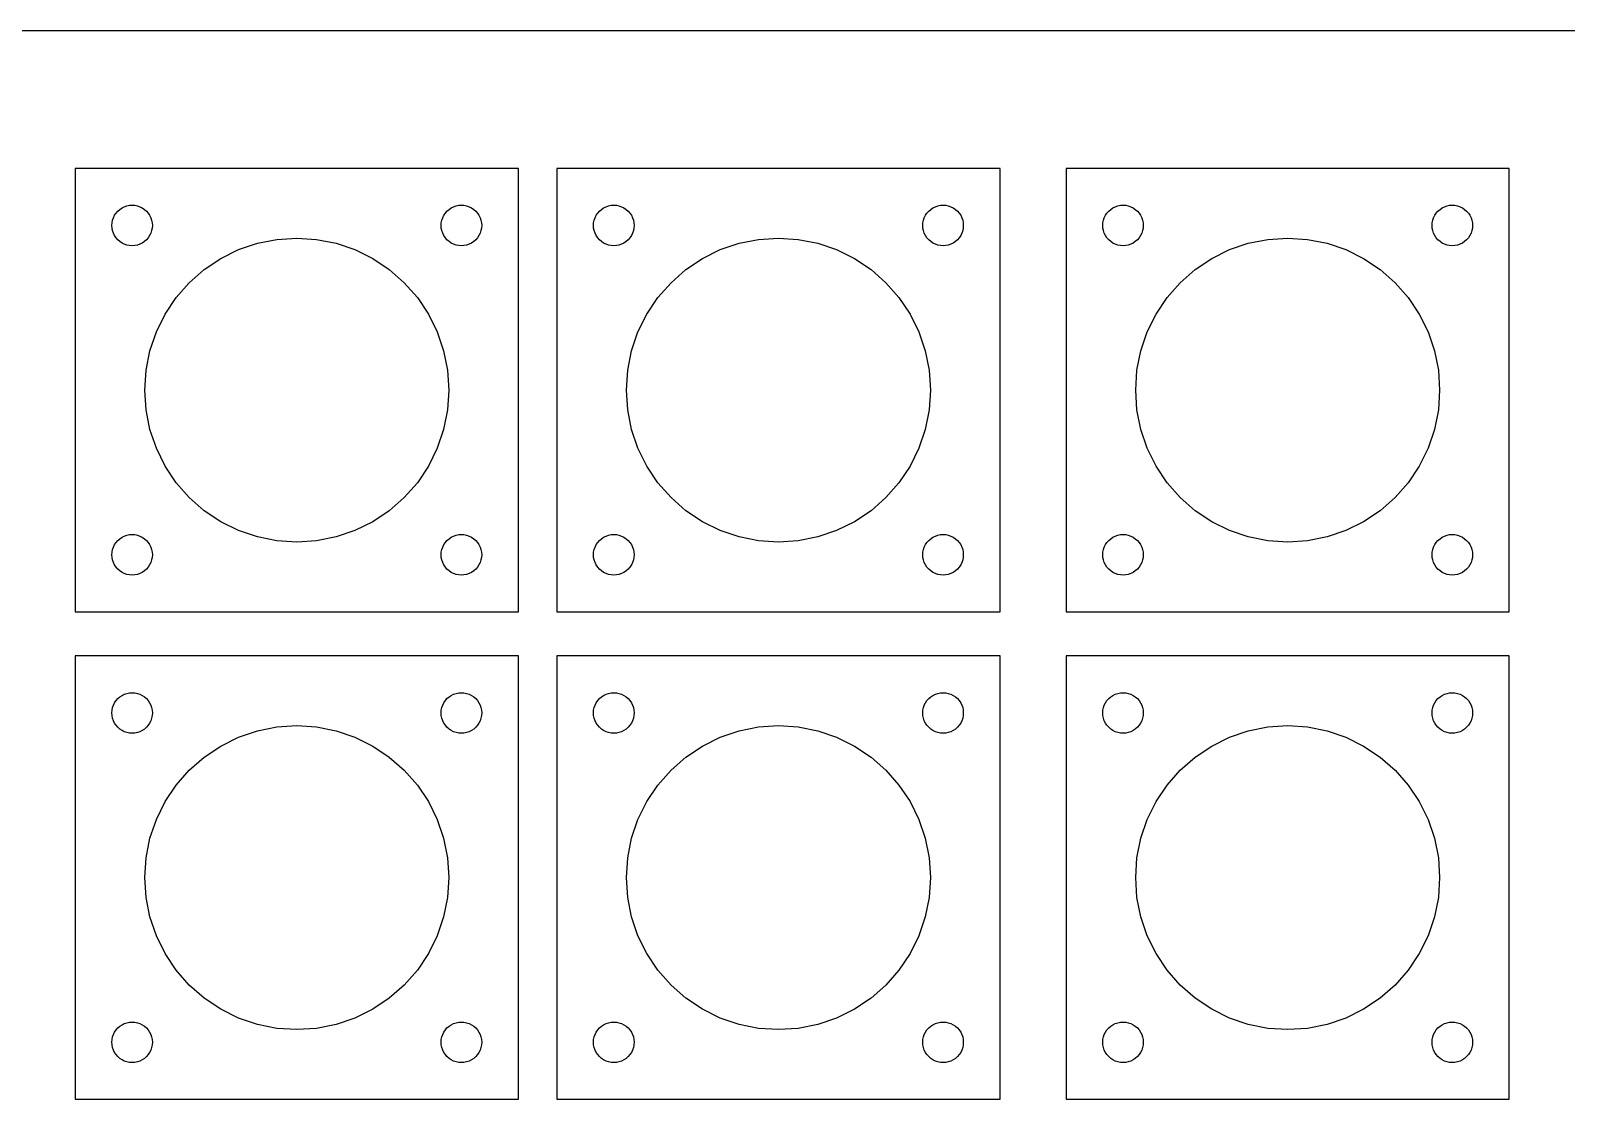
# Model space of a CAD drawing. Extents: x -40 to 860, y 223 to 823.
# Drawn here: x 86.1 to 207.4, y 738.5 to 822.9 of the extents above; entities that cross this region are included whole.
import ezdxf

# ---------------------------------------------------------------- set-up
doc = ezdxf.new("R2010")
doc.units = 0
doc.header["$MEASUREMENT"] = 0
doc.layers.add('Component#1', color=7, linetype='Continuous')

msp = doc.modelspace()

# ---------------------------------------------------------------- linework, layer by layer
at = {"color": 1}
msp.add_line((860.22, 822.9), (-39.78, 822.9), dxfattribs=at)
at = {"layer": 'Component#1', "color": 2}
for points in [[(89.63, 812.03, 0), (89.63, 777.03, 0), (124.63, 777.03, 0), (124.63, 812.03, 0), (89.63, 812.03, 0)], [(127.66, 812.03, 0), (127.66, 777.03, 0), (162.66, 777.03, 0), (162.66, 812.03, 0), (127.66, 812.03, 0)], [(167.87, 812.03, 0), (167.87, 777.03, 0), (202.87, 777.03, 0), (202.87, 812.03, 0), (167.87, 812.03, 0)], [(89.63, 773.54, 0), (89.63, 738.54, 0), (124.63, 738.54, 0), (124.63, 773.54, 0), (89.63, 773.54, 0)], [(127.66, 773.54, 0), (127.66, 738.54, 0), (162.66, 738.54, 0), (162.66, 773.54, 0), (127.66, 773.54, 0)], [(167.87, 773.54, 0), (167.87, 738.54, 0), (202.87, 738.54, 0), (202.87, 773.54, 0), (167.87, 773.54, 0)]]:
    msp.add_polyline3d(points, dxfattribs=at)
at = {"layer": 'Component#1'}
for points in [[(93.51, 809.01, 0), (93.71, 809.07, 0), (93.92, 809.12, 0), (94.13, 809.13, 0), (94.33, 809.12, 0), (94.54, 809.07, 0), (94.74, 809.01, 0), (94.93, 808.92, 0), (95.1, 808.8, 0), (95.26, 808.66, 0), (95.4, 808.5, 0), (95.51, 808.33, 0), (95.6, 808.14, 0), (95.67, 807.94, 0), (95.71, 807.74, 0), (95.73, 807.53, 0), (95.71, 807.32, 0), (95.67, 807.12, 0), (95.6, 806.92, 0), (95.51, 806.73, 0), (95.4, 806.56, 0), (95.26, 806.4, 0), (95.1, 806.26, 0), (94.93, 806.14, 0), (94.74, 806.05, 0), (94.54, 805.98, 0), (94.33, 805.94, 0), (94.13, 805.93, 0), (93.92, 805.94, 0), (93.71, 805.98, 0), (93.51, 806.05, 0), (93.33, 806.14, 0), (93.15, 806.26, 0), (92.99, 806.4, 0), (92.86, 806.56, 0), (92.74, 806.73, 0), (92.65, 806.92, 0), (92.58, 807.12, 0), (92.54, 807.32, 0), (92.53, 807.53, 0), (92.54, 807.74, 0), (92.58, 807.94, 0), (92.65, 808.14, 0), (92.74, 808.33, 0), (92.86, 808.5, 0), (92.99, 808.66, 0), (93.15, 808.8, 0), (93.33, 808.92, 0), (93.51, 809.01, 0)], [(118.54, 807.32, 0), (118.53, 807.53, 0), (118.54, 807.74, 0), (118.58, 807.94, 0), (118.65, 808.14, 0), (118.74, 808.33, 0), (118.86, 808.5, 0), (118.99, 808.66, 0), (119.15, 808.8, 0), (119.33, 808.92, 0), (119.51, 809.01, 0), (119.71, 809.07, 0), (119.92, 809.12, 0), (120.13, 809.13, 0), (120.33, 809.12, 0), (120.54, 809.07, 0), (120.74, 809.01, 0), (120.93, 808.92, 0), (121.1, 808.8, 0), (121.26, 808.66, 0), (121.4, 808.5, 0), (121.51, 808.33, 0), (121.6, 808.14, 0), (121.67, 807.94, 0), (121.71, 807.74, 0), (121.73, 807.53, 0), (121.71, 807.32, 0), (121.67, 807.12, 0), (121.6, 806.92, 0), (121.51, 806.73, 0), (121.4, 806.56, 0), (121.26, 806.4, 0), (121.1, 806.26, 0), (120.93, 806.14, 0), (120.74, 806.05, 0), (120.54, 805.98, 0), (120.33, 805.94, 0), (120.13, 805.93, 0), (119.92, 805.94, 0), (119.71, 805.98, 0), (119.51, 806.05, 0), (119.33, 806.14, 0), (119.15, 806.26, 0), (118.99, 806.4, 0), (118.86, 806.56, 0), (118.74, 806.73, 0), (118.65, 806.92, 0), (118.58, 807.12, 0), (118.54, 807.32, 0)], [(131.55, 809.01, 0), (131.75, 809.07, 0), (131.95, 809.12, 0), (132.16, 809.13, 0), (132.37, 809.12, 0), (132.57, 809.07, 0), (132.77, 809.01, 0), (132.96, 808.92, 0), (133.13, 808.8, 0), (133.29, 808.66, 0), (133.43, 808.5, 0), (133.55, 808.33, 0), (133.64, 808.14, 0), (133.71, 807.94, 0), (133.75, 807.74, 0), (133.76, 807.53, 0), (133.75, 807.32, 0), (133.71, 807.12, 0), (133.64, 806.92, 0), (133.55, 806.73, 0), (133.43, 806.56, 0), (133.29, 806.4, 0), (133.13, 806.26, 0), (132.96, 806.14, 0), (132.77, 806.05, 0), (132.57, 805.98, 0), (132.37, 805.94, 0), (132.16, 805.93, 0), (131.95, 805.94, 0), (131.75, 805.98, 0), (131.55, 806.05, 0), (131.36, 806.14, 0), (131.19, 806.26, 0), (131.03, 806.4, 0), (130.89, 806.56, 0), (130.78, 806.73, 0), (130.68, 806.92, 0), (130.62, 807.12, 0), (130.57, 807.32, 0), (130.56, 807.53, 0), (130.57, 807.74, 0), (130.62, 807.94, 0), (130.68, 808.14, 0), (130.78, 808.33, 0), (130.89, 808.5, 0), (131.03, 808.66, 0), (131.19, 808.8, 0), (131.36, 808.92, 0), (131.55, 809.01, 0)], [(156.57, 807.32, 0), (156.56, 807.53, 0), (156.57, 807.74, 0), (156.62, 807.94, 0), (156.68, 808.14, 0), (156.78, 808.33, 0), (156.89, 808.5, 0), (157.03, 808.66, 0), (157.19, 808.8, 0), (157.36, 808.92, 0), (157.55, 809.01, 0), (157.75, 809.07, 0), (157.95, 809.12, 0), (158.16, 809.13, 0), (158.37, 809.12, 0), (158.57, 809.07, 0), (158.77, 809.01, 0), (158.96, 808.92, 0), (159.13, 808.8, 0), (159.29, 808.66, 0), (159.43, 808.5, 0), (159.55, 808.33, 0), (159.64, 808.14, 0), (159.71, 807.94, 0), (159.75, 807.74, 0), (159.76, 807.53, 0), (159.75, 807.32, 0), (159.71, 807.12, 0), (159.64, 806.92, 0), (159.55, 806.73, 0), (159.43, 806.56, 0), (159.29, 806.4, 0), (159.13, 806.26, 0), (158.96, 806.14, 0), (158.77, 806.05, 0), (158.57, 805.98, 0), (158.37, 805.94, 0), (158.16, 805.93, 0), (157.95, 805.94, 0), (157.75, 805.98, 0), (157.55, 806.05, 0), (157.36, 806.14, 0), (157.19, 806.26, 0), (157.03, 806.4, 0), (156.89, 806.56, 0), (156.78, 806.73, 0), (156.68, 806.92, 0), (156.62, 807.12, 0), (156.57, 807.32, 0)], [(171.76, 809.01, 0), (171.96, 809.07, 0), (172.16, 809.12, 0), (172.37, 809.13, 0), (172.58, 809.12, 0), (172.78, 809.07, 0), (172.98, 809.01, 0), (173.17, 808.92, 0), (173.34, 808.8, 0), (173.5, 808.66, 0), (173.64, 808.5, 0), (173.76, 808.33, 0), (173.85, 808.14, 0), (173.92, 807.94, 0), (173.96, 807.74, 0), (173.97, 807.53, 0), (173.96, 807.32, 0), (173.92, 807.12, 0), (173.85, 806.92, 0), (173.76, 806.73, 0), (173.64, 806.56, 0), (173.5, 806.4, 0), (173.34, 806.26, 0), (173.17, 806.14, 0), (172.98, 806.05, 0), (172.78, 805.98, 0), (172.58, 805.94, 0), (172.37, 805.93, 0), (172.16, 805.94, 0), (171.96, 805.98, 0), (171.76, 806.05, 0), (171.57, 806.14, 0), (171.4, 806.26, 0), (171.24, 806.4, 0), (171.1, 806.56, 0), (170.98, 806.73, 0), (170.89, 806.92, 0), (170.82, 807.12, 0), (170.78, 807.32, 0), (170.77, 807.53, 0), (170.78, 807.74, 0), (170.82, 807.94, 0), (170.89, 808.14, 0), (170.98, 808.33, 0), (171.1, 808.5, 0), (171.24, 808.66, 0), (171.4, 808.8, 0), (171.57, 808.92, 0), (171.76, 809.01, 0)], [(196.78, 807.32, 0), (196.77, 807.53, 0), (196.78, 807.74, 0), (196.82, 807.94, 0), (196.89, 808.14, 0), (196.98, 808.33, 0), (197.1, 808.5, 0), (197.24, 808.66, 0), (197.4, 808.8, 0), (197.57, 808.92, 0), (197.76, 809.01, 0), (197.96, 809.07, 0), (198.16, 809.12, 0), (198.37, 809.13, 0), (198.58, 809.12, 0), (198.78, 809.07, 0), (198.98, 809.01, 0), (199.17, 808.92, 0), (199.34, 808.8, 0), (199.5, 808.66, 0), (199.64, 808.5, 0), (199.76, 808.33, 0), (199.85, 808.14, 0), (199.92, 807.94, 0), (199.96, 807.74, 0), (199.97, 807.53, 0), (199.96, 807.32, 0), (199.92, 807.12, 0), (199.85, 806.92, 0), (199.76, 806.73, 0), (199.64, 806.56, 0), (199.5, 806.4, 0), (199.34, 806.26, 0), (199.17, 806.14, 0), (198.98, 806.05, 0), (198.78, 805.98, 0), (198.58, 805.94, 0), (198.37, 805.93, 0), (198.16, 805.94, 0), (197.96, 805.98, 0), (197.76, 806.05, 0), (197.57, 806.14, 0), (197.4, 806.26, 0), (197.24, 806.4, 0), (197.1, 806.56, 0), (196.98, 806.73, 0), (196.89, 806.92, 0), (196.82, 807.12, 0), (196.78, 807.32, 0)], [(95.13, 794.53, 0), (95.23, 796.1, 0), (95.53, 797.64, 0), (96.04, 799.12, 0), (96.73, 800.53, 0), (97.61, 801.83, 0), (98.64, 803.01, 0), (99.82, 804.05, 0), (101.13, 804.92, 0), (102.53, 805.62, 0), (104.02, 806.12, 0), (105.56, 806.43, 0), (107.13, 806.53, 0), (108.69, 806.43, 0), (110.23, 806.12, 0), (111.72, 805.62, 0), (113.13, 804.92, 0), (114.43, 804.05, 0), (115.61, 803.01, 0), (116.65, 801.83, 0), (117.52, 800.53, 0), (118.21, 799.12, 0), (118.72, 797.64, 0), (119.02, 796.1, 0), (119.13, 794.53, 0), (119.02, 792.96, 0), (118.72, 791.42, 0), (118.21, 789.94, 0), (117.52, 788.53, 0), (116.65, 787.22, 0), (115.61, 786.04, 0), (114.43, 785.01, 0), (113.13, 784.14, 0), (111.72, 783.44, 0), (110.23, 782.94, 0), (108.69, 782.63, 0), (107.13, 782.53, 0), (105.56, 782.63, 0), (104.02, 782.94, 0), (102.53, 783.44, 0), (101.13, 784.14, 0), (99.82, 785.01, 0), (98.64, 786.04, 0), (97.61, 787.22, 0), (96.73, 788.53, 0), (96.04, 789.94, 0), (95.53, 791.42, 0), (95.23, 792.96, 0), (95.13, 794.53, 0)], [(133.16, 794.53, 0), (133.26, 796.1, 0), (133.57, 797.64, 0), (134.07, 799.12, 0), (134.77, 800.53, 0), (135.64, 801.83, 0), (136.68, 803.01, 0), (137.86, 804.05, 0), (139.16, 804.92, 0), (140.57, 805.62, 0), (142.06, 806.12, 0), (143.59, 806.43, 0), (145.16, 806.53, 0), (146.73, 806.43, 0), (148.27, 806.12, 0), (149.75, 805.62, 0), (151.16, 804.92, 0), (152.47, 804.05, 0), (153.65, 803.01, 0), (154.68, 801.83, 0), (155.55, 800.53, 0), (156.25, 799.12, 0), (156.75, 797.64, 0), (157.06, 796.1, 0), (157.16, 794.53, 0), (157.06, 792.96, 0), (156.75, 791.42, 0), (156.25, 789.94, 0), (155.55, 788.53, 0), (154.68, 787.22, 0), (153.65, 786.04, 0), (152.47, 785.01, 0), (151.16, 784.14, 0), (149.75, 783.44, 0), (148.27, 782.94, 0), (146.73, 782.63, 0), (145.16, 782.53, 0), (143.59, 782.63, 0), (142.06, 782.94, 0), (140.57, 783.44, 0), (139.16, 784.14, 0), (137.86, 785.01, 0), (136.68, 786.04, 0), (135.64, 787.22, 0), (134.77, 788.53, 0), (134.07, 789.94, 0), (133.57, 791.42, 0), (133.26, 792.96, 0), (133.16, 794.53, 0)], [(173.37, 794.53, 0), (173.47, 796.1, 0), (173.78, 797.64, 0), (174.28, 799.12, 0), (174.98, 800.53, 0), (175.85, 801.83, 0), (176.88, 803.01, 0), (178.06, 804.05, 0), (179.37, 804.92, 0), (180.78, 805.62, 0), (182.26, 806.12, 0), (183.8, 806.43, 0), (185.37, 806.53, 0), (186.94, 806.43, 0), (188.48, 806.12, 0), (189.96, 805.62, 0), (191.37, 804.92, 0), (192.67, 804.05, 0), (193.86, 803.01, 0), (194.89, 801.83, 0), (195.76, 800.53, 0), (196.46, 799.12, 0), (196.96, 797.64, 0), (197.27, 796.1, 0), (197.37, 794.53, 0), (197.27, 792.96, 0), (196.96, 791.42, 0), (196.46, 789.94, 0), (195.76, 788.53, 0), (194.89, 787.22, 0), (193.86, 786.04, 0), (192.67, 785.01, 0), (191.37, 784.14, 0), (189.96, 783.44, 0), (188.48, 782.94, 0), (186.94, 782.63, 0), (185.37, 782.53, 0), (183.8, 782.63, 0), (182.26, 782.94, 0), (180.78, 783.44, 0), (179.37, 784.14, 0), (178.06, 785.01, 0), (176.88, 786.04, 0), (175.85, 787.22, 0), (174.98, 788.53, 0), (174.28, 789.94, 0), (173.78, 791.42, 0), (173.47, 792.96, 0), (173.37, 794.53, 0)], [(94.13, 779.93, 0), (93.92, 779.94, 0), (93.71, 779.98, 0), (93.51, 780.05, 0), (93.33, 780.14, 0), (93.15, 780.26, 0), (92.99, 780.4, 0), (92.86, 780.56, 0), (92.74, 780.73, 0), (92.65, 780.92, 0), (92.58, 781.12, 0), (92.54, 781.32, 0), (92.53, 781.53, 0), (92.54, 781.74, 0), (92.58, 781.94, 0), (92.65, 782.14, 0), (92.74, 782.33, 0), (92.86, 782.5, 0), (92.99, 782.66, 0), (93.15, 782.8, 0), (93.33, 782.92, 0), (93.51, 783.01, 0), (93.71, 783.07, 0), (93.92, 783.12, 0), (94.13, 783.13, 0), (94.33, 783.12, 0), (94.54, 783.07, 0), (94.74, 783.01, 0), (94.93, 782.92, 0), (95.1, 782.8, 0), (95.26, 782.66, 0), (95.4, 782.5, 0), (95.51, 782.33, 0), (95.6, 782.14, 0), (95.67, 781.94, 0), (95.71, 781.74, 0), (95.73, 781.53, 0), (95.71, 781.32, 0), (95.67, 781.12, 0), (95.6, 780.92, 0), (95.51, 780.73, 0), (95.4, 780.56, 0), (95.26, 780.4, 0), (95.1, 780.26, 0), (94.93, 780.14, 0), (94.74, 780.05, 0), (94.54, 779.98, 0), (94.33, 779.94, 0), (94.13, 779.93, 0)], [(121.51, 782.33, 0), (121.6, 782.14, 0), (121.67, 781.94, 0), (121.71, 781.74, 0), (121.73, 781.53, 0), (121.71, 781.32, 0), (121.67, 781.12, 0), (121.6, 780.92, 0), (121.51, 780.73, 0), (121.4, 780.56, 0), (121.26, 780.4, 0), (121.1, 780.26, 0), (120.93, 780.14, 0), (120.74, 780.05, 0), (120.54, 779.98, 0), (120.33, 779.94, 0), (120.13, 779.93, 0), (119.92, 779.94, 0), (119.71, 779.98, 0), (119.51, 780.05, 0), (119.33, 780.14, 0), (119.15, 780.26, 0), (118.99, 780.4, 0), (118.86, 780.56, 0), (118.74, 780.73, 0), (118.65, 780.92, 0), (118.58, 781.12, 0), (118.54, 781.32, 0), (118.53, 781.53, 0), (118.54, 781.74, 0), (118.58, 781.94, 0), (118.65, 782.14, 0), (118.74, 782.33, 0), (118.86, 782.5, 0), (118.99, 782.66, 0), (119.15, 782.8, 0), (119.33, 782.92, 0), (119.51, 783.01, 0), (119.71, 783.07, 0), (119.92, 783.12, 0), (120.13, 783.13, 0), (120.33, 783.12, 0), (120.54, 783.07, 0), (120.74, 783.01, 0), (120.93, 782.92, 0), (121.1, 782.8, 0), (121.26, 782.66, 0), (121.4, 782.5, 0), (121.51, 782.33, 0)], [(132.16, 779.93, 0), (131.95, 779.94, 0), (131.75, 779.98, 0), (131.55, 780.05, 0), (131.36, 780.14, 0), (131.19, 780.26, 0), (131.03, 780.4, 0), (130.89, 780.56, 0), (130.78, 780.73, 0), (130.68, 780.92, 0), (130.62, 781.12, 0), (130.57, 781.32, 0), (130.56, 781.53, 0), (130.57, 781.74, 0), (130.62, 781.94, 0), (130.68, 782.14, 0), (130.78, 782.33, 0), (130.89, 782.5, 0), (131.03, 782.66, 0), (131.19, 782.8, 0), (131.36, 782.92, 0), (131.55, 783.01, 0), (131.75, 783.07, 0), (131.95, 783.12, 0), (132.16, 783.13, 0), (132.37, 783.12, 0), (132.57, 783.07, 0), (132.77, 783.01, 0), (132.96, 782.92, 0), (133.13, 782.8, 0), (133.29, 782.66, 0), (133.43, 782.5, 0), (133.55, 782.33, 0), (133.64, 782.14, 0), (133.71, 781.94, 0), (133.75, 781.74, 0), (133.76, 781.53, 0), (133.75, 781.32, 0), (133.71, 781.12, 0), (133.64, 780.92, 0), (133.55, 780.73, 0), (133.43, 780.56, 0), (133.29, 780.4, 0), (133.13, 780.26, 0), (132.96, 780.14, 0), (132.77, 780.05, 0), (132.57, 779.98, 0), (132.37, 779.94, 0), (132.16, 779.93, 0)], [(159.55, 782.33, 0), (159.64, 782.14, 0), (159.71, 781.94, 0), (159.75, 781.74, 0), (159.76, 781.53, 0), (159.75, 781.32, 0), (159.71, 781.12, 0), (159.64, 780.92, 0), (159.55, 780.73, 0), (159.43, 780.56, 0), (159.29, 780.4, 0), (159.13, 780.26, 0), (158.96, 780.14, 0), (158.77, 780.05, 0), (158.57, 779.98, 0), (158.37, 779.94, 0), (158.16, 779.93, 0), (157.95, 779.94, 0), (157.75, 779.98, 0), (157.55, 780.05, 0), (157.36, 780.14, 0), (157.19, 780.26, 0), (157.03, 780.4, 0), (156.89, 780.56, 0), (156.78, 780.73, 0), (156.68, 780.92, 0), (156.62, 781.12, 0), (156.57, 781.32, 0), (156.56, 781.53, 0), (156.57, 781.74, 0), (156.62, 781.94, 0), (156.68, 782.14, 0), (156.78, 782.33, 0), (156.89, 782.5, 0), (157.03, 782.66, 0), (157.19, 782.8, 0), (157.36, 782.92, 0), (157.55, 783.01, 0), (157.75, 783.07, 0), (157.95, 783.12, 0), (158.16, 783.13, 0), (158.37, 783.12, 0), (158.57, 783.07, 0), (158.77, 783.01, 0), (158.96, 782.92, 0), (159.13, 782.8, 0), (159.29, 782.66, 0), (159.43, 782.5, 0), (159.55, 782.33, 0)], [(172.37, 779.93, 0), (172.16, 779.94, 0), (171.96, 779.98, 0), (171.76, 780.05, 0), (171.57, 780.14, 0), (171.4, 780.26, 0), (171.24, 780.4, 0), (171.1, 780.56, 0), (170.98, 780.73, 0), (170.89, 780.92, 0), (170.82, 781.12, 0), (170.78, 781.32, 0), (170.77, 781.53, 0), (170.78, 781.74, 0), (170.82, 781.94, 0), (170.89, 782.14, 0), (170.98, 782.33, 0), (171.1, 782.5, 0), (171.24, 782.66, 0), (171.4, 782.8, 0), (171.57, 782.92, 0), (171.76, 783.01, 0), (171.96, 783.07, 0), (172.16, 783.12, 0), (172.37, 783.13, 0), (172.58, 783.12, 0), (172.78, 783.07, 0), (172.98, 783.01, 0), (173.17, 782.92, 0), (173.34, 782.8, 0), (173.5, 782.66, 0), (173.64, 782.5, 0), (173.76, 782.33, 0), (173.85, 782.14, 0), (173.92, 781.94, 0), (173.96, 781.74, 0), (173.97, 781.53, 0), (173.96, 781.32, 0), (173.92, 781.12, 0), (173.85, 780.92, 0), (173.76, 780.73, 0), (173.64, 780.56, 0), (173.5, 780.4, 0), (173.34, 780.26, 0), (173.17, 780.14, 0), (172.98, 780.05, 0), (172.78, 779.98, 0), (172.58, 779.94, 0), (172.37, 779.93, 0)], [(199.76, 782.33, 0), (199.85, 782.14, 0), (199.92, 781.94, 0), (199.96, 781.74, 0), (199.97, 781.53, 0), (199.96, 781.32, 0), (199.92, 781.12, 0), (199.85, 780.92, 0), (199.76, 780.73, 0), (199.64, 780.56, 0), (199.5, 780.4, 0), (199.34, 780.26, 0), (199.17, 780.14, 0), (198.98, 780.05, 0), (198.78, 779.98, 0), (198.58, 779.94, 0), (198.37, 779.93, 0), (198.16, 779.94, 0), (197.96, 779.98, 0), (197.76, 780.05, 0), (197.57, 780.14, 0), (197.4, 780.26, 0), (197.24, 780.4, 0), (197.1, 780.56, 0), (196.98, 780.73, 0), (196.89, 780.92, 0), (196.82, 781.12, 0), (196.78, 781.32, 0), (196.77, 781.53, 0), (196.78, 781.74, 0), (196.82, 781.94, 0), (196.89, 782.14, 0), (196.98, 782.33, 0), (197.1, 782.5, 0), (197.24, 782.66, 0), (197.4, 782.8, 0), (197.57, 782.92, 0), (197.76, 783.01, 0), (197.96, 783.07, 0), (198.16, 783.12, 0), (198.37, 783.13, 0), (198.58, 783.12, 0), (198.78, 783.07, 0), (198.98, 783.01, 0), (199.17, 782.92, 0), (199.34, 782.8, 0), (199.5, 782.66, 0), (199.64, 782.5, 0), (199.76, 782.33, 0)], [(93.51, 770.52, 0), (93.71, 770.59, 0), (93.92, 770.63, 0), (94.13, 770.64, 0), (94.33, 770.63, 0), (94.54, 770.59, 0), (94.74, 770.52, 0), (94.93, 770.43, 0), (95.1, 770.31, 0), (95.26, 770.17, 0), (95.4, 770.02, 0), (95.51, 769.84, 0), (95.6, 769.65, 0), (95.67, 769.46, 0), (95.71, 769.25, 0), (95.73, 769.04, 0), (95.71, 768.83, 0), (95.67, 768.63, 0), (95.6, 768.43, 0), (95.51, 768.24, 0), (95.4, 768.07, 0), (95.26, 767.91, 0), (95.1, 767.77, 0), (94.93, 767.66, 0), (94.74, 767.56, 0), (94.54, 767.5, 0), (94.33, 767.45, 0), (94.13, 767.44, 0), (93.92, 767.45, 0), (93.71, 767.5, 0), (93.51, 767.56, 0), (93.33, 767.66, 0), (93.15, 767.77, 0), (92.99, 767.91, 0), (92.86, 768.07, 0), (92.74, 768.24, 0), (92.65, 768.43, 0), (92.58, 768.63, 0), (92.54, 768.83, 0), (92.53, 769.04, 0), (92.54, 769.25, 0), (92.58, 769.46, 0), (92.65, 769.65, 0), (92.74, 769.84, 0), (92.86, 770.02, 0), (92.99, 770.17, 0), (93.15, 770.31, 0), (93.33, 770.43, 0), (93.51, 770.52, 0)], [(118.54, 768.83, 0), (118.53, 769.04, 0), (118.54, 769.25, 0), (118.58, 769.46, 0), (118.65, 769.65, 0), (118.74, 769.84, 0), (118.86, 770.02, 0), (118.99, 770.17, 0), (119.15, 770.31, 0), (119.33, 770.43, 0), (119.51, 770.52, 0), (119.71, 770.59, 0), (119.92, 770.63, 0), (120.13, 770.64, 0), (120.33, 770.63, 0), (120.54, 770.59, 0), (120.74, 770.52, 0), (120.93, 770.43, 0), (121.1, 770.31, 0), (121.26, 770.17, 0), (121.4, 770.02, 0), (121.51, 769.84, 0), (121.6, 769.65, 0), (121.67, 769.46, 0), (121.71, 769.25, 0), (121.73, 769.04, 0), (121.71, 768.83, 0), (121.67, 768.63, 0), (121.6, 768.43, 0), (121.51, 768.24, 0), (121.4, 768.07, 0), (121.26, 767.91, 0), (121.1, 767.77, 0), (120.93, 767.66, 0), (120.74, 767.56, 0), (120.54, 767.5, 0), (120.33, 767.45, 0), (120.13, 767.44, 0), (119.92, 767.45, 0), (119.71, 767.5, 0), (119.51, 767.56, 0), (119.33, 767.66, 0), (119.15, 767.77, 0), (118.99, 767.91, 0), (118.86, 768.07, 0), (118.74, 768.24, 0), (118.65, 768.43, 0), (118.58, 768.63, 0), (118.54, 768.83, 0)], [(131.55, 770.52, 0), (131.75, 770.59, 0), (131.95, 770.63, 0), (132.16, 770.64, 0), (132.37, 770.63, 0), (132.57, 770.59, 0), (132.77, 770.52, 0), (132.96, 770.43, 0), (133.13, 770.31, 0), (133.29, 770.17, 0), (133.43, 770.02, 0), (133.55, 769.84, 0), (133.64, 769.65, 0), (133.71, 769.46, 0), (133.75, 769.25, 0), (133.76, 769.04, 0), (133.75, 768.83, 0), (133.71, 768.63, 0), (133.64, 768.43, 0), (133.55, 768.24, 0), (133.43, 768.07, 0), (133.29, 767.91, 0), (133.13, 767.77, 0), (132.96, 767.66, 0), (132.77, 767.56, 0), (132.57, 767.5, 0), (132.37, 767.45, 0), (132.16, 767.44, 0), (131.95, 767.45, 0), (131.75, 767.5, 0), (131.55, 767.56, 0), (131.36, 767.66, 0), (131.19, 767.77, 0), (131.03, 767.91, 0), (130.89, 768.07, 0), (130.78, 768.24, 0), (130.68, 768.43, 0), (130.62, 768.63, 0), (130.57, 768.83, 0), (130.56, 769.04, 0), (130.57, 769.25, 0), (130.62, 769.46, 0), (130.68, 769.65, 0), (130.78, 769.84, 0), (130.89, 770.02, 0), (131.03, 770.17, 0), (131.19, 770.31, 0), (131.36, 770.43, 0), (131.55, 770.52, 0)], [(156.57, 768.83, 0), (156.56, 769.04, 0), (156.57, 769.25, 0), (156.62, 769.46, 0), (156.68, 769.65, 0), (156.78, 769.84, 0), (156.89, 770.02, 0), (157.03, 770.17, 0), (157.19, 770.31, 0), (157.36, 770.43, 0), (157.55, 770.52, 0), (157.75, 770.59, 0), (157.95, 770.63, 0), (158.16, 770.64, 0), (158.37, 770.63, 0), (158.57, 770.59, 0), (158.77, 770.52, 0), (158.96, 770.43, 0), (159.13, 770.31, 0), (159.29, 770.17, 0), (159.43, 770.02, 0), (159.55, 769.84, 0), (159.64, 769.65, 0), (159.71, 769.46, 0), (159.75, 769.25, 0), (159.76, 769.04, 0), (159.75, 768.83, 0), (159.71, 768.63, 0), (159.64, 768.43, 0), (159.55, 768.24, 0), (159.43, 768.07, 0), (159.29, 767.91, 0), (159.13, 767.77, 0), (158.96, 767.66, 0), (158.77, 767.56, 0), (158.57, 767.5, 0), (158.37, 767.45, 0), (158.16, 767.44, 0), (157.95, 767.45, 0), (157.75, 767.5, 0), (157.55, 767.56, 0), (157.36, 767.66, 0), (157.19, 767.77, 0), (157.03, 767.91, 0), (156.89, 768.07, 0), (156.78, 768.24, 0), (156.68, 768.43, 0), (156.62, 768.63, 0), (156.57, 768.83, 0)], [(171.76, 770.52, 0), (171.96, 770.59, 0), (172.16, 770.63, 0), (172.37, 770.64, 0), (172.58, 770.63, 0), (172.78, 770.59, 0), (172.98, 770.52, 0), (173.17, 770.43, 0), (173.34, 770.31, 0), (173.5, 770.17, 0), (173.64, 770.02, 0), (173.76, 769.84, 0), (173.85, 769.65, 0), (173.92, 769.46, 0), (173.96, 769.25, 0), (173.97, 769.04, 0), (173.96, 768.83, 0), (173.92, 768.63, 0), (173.85, 768.43, 0), (173.76, 768.24, 0), (173.64, 768.07, 0), (173.5, 767.91, 0), (173.34, 767.77, 0), (173.17, 767.66, 0), (172.98, 767.56, 0), (172.78, 767.5, 0), (172.58, 767.45, 0), (172.37, 767.44, 0), (172.16, 767.45, 0), (171.96, 767.5, 0), (171.76, 767.56, 0), (171.57, 767.66, 0), (171.4, 767.77, 0), (171.24, 767.91, 0), (171.1, 768.07, 0), (170.98, 768.24, 0), (170.89, 768.43, 0), (170.82, 768.63, 0), (170.78, 768.83, 0), (170.77, 769.04, 0), (170.78, 769.25, 0), (170.82, 769.46, 0), (170.89, 769.65, 0), (170.98, 769.84, 0), (171.1, 770.02, 0), (171.24, 770.17, 0), (171.4, 770.31, 0), (171.57, 770.43, 0), (171.76, 770.52, 0)], [(196.78, 768.83, 0), (196.77, 769.04, 0), (196.78, 769.25, 0), (196.82, 769.46, 0), (196.89, 769.65, 0), (196.98, 769.84, 0), (197.1, 770.02, 0), (197.24, 770.17, 0), (197.4, 770.31, 0), (197.57, 770.43, 0), (197.76, 770.52, 0), (197.96, 770.59, 0), (198.16, 770.63, 0), (198.37, 770.64, 0), (198.58, 770.63, 0), (198.78, 770.59, 0), (198.98, 770.52, 0), (199.17, 770.43, 0), (199.34, 770.31, 0), (199.5, 770.17, 0), (199.64, 770.02, 0), (199.76, 769.84, 0), (199.85, 769.65, 0), (199.92, 769.46, 0), (199.96, 769.25, 0), (199.97, 769.04, 0), (199.96, 768.83, 0), (199.92, 768.63, 0), (199.85, 768.43, 0), (199.76, 768.24, 0), (199.64, 768.07, 0), (199.5, 767.91, 0), (199.34, 767.77, 0), (199.17, 767.66, 0), (198.98, 767.56, 0), (198.78, 767.5, 0), (198.58, 767.45, 0), (198.37, 767.44, 0), (198.16, 767.45, 0), (197.96, 767.5, 0), (197.76, 767.56, 0), (197.57, 767.66, 0), (197.4, 767.77, 0), (197.24, 767.91, 0), (197.1, 768.07, 0), (196.98, 768.24, 0), (196.89, 768.43, 0), (196.82, 768.63, 0), (196.78, 768.83, 0)], [(95.13, 756.04, 0), (95.23, 757.61, 0), (95.53, 759.15, 0), (96.04, 760.63, 0), (96.73, 762.04, 0), (97.61, 763.35, 0), (98.64, 764.53, 0), (99.82, 765.56, 0), (101.13, 766.43, 0), (102.53, 767.13, 0), (104.02, 767.63, 0), (105.56, 767.94, 0), (107.13, 768.04, 0), (108.69, 767.94, 0), (110.23, 767.63, 0), (111.72, 767.13, 0), (113.13, 766.43, 0), (114.43, 765.56, 0), (115.61, 764.53, 0), (116.65, 763.35, 0), (117.52, 762.04, 0), (118.21, 760.63, 0), (118.72, 759.15, 0), (119.02, 757.61, 0), (119.13, 756.04, 0), (119.02, 754.47, 0), (118.72, 752.94, 0), (118.21, 751.45, 0), (117.52, 750.04, 0), (116.65, 748.74, 0), (115.61, 747.56, 0), (114.43, 746.52, 0), (113.13, 745.65, 0), (111.72, 744.95, 0), (110.23, 744.45, 0), (108.69, 744.14, 0), (107.13, 744.04, 0), (105.56, 744.14, 0), (104.02, 744.45, 0), (102.53, 744.95, 0), (101.13, 745.65, 0), (99.82, 746.52, 0), (98.64, 747.56, 0), (97.61, 748.74, 0), (96.73, 750.04, 0), (96.04, 751.45, 0), (95.53, 752.94, 0), (95.23, 754.47, 0), (95.13, 756.04, 0)], [(133.16, 756.04, 0), (133.26, 757.61, 0), (133.57, 759.15, 0), (134.07, 760.63, 0), (134.77, 762.04, 0), (135.64, 763.35, 0), (136.68, 764.53, 0), (137.86, 765.56, 0), (139.16, 766.43, 0), (140.57, 767.13, 0), (142.06, 767.63, 0), (143.59, 767.94, 0), (145.16, 768.04, 0), (146.73, 767.94, 0), (148.27, 767.63, 0), (149.75, 767.13, 0), (151.16, 766.43, 0), (152.47, 765.56, 0), (153.65, 764.53, 0), (154.68, 763.35, 0), (155.55, 762.04, 0), (156.25, 760.63, 0), (156.75, 759.15, 0), (157.06, 757.61, 0), (157.16, 756.04, 0), (157.06, 754.47, 0), (156.75, 752.94, 0), (156.25, 751.45, 0), (155.55, 750.04, 0), (154.68, 748.74, 0), (153.65, 747.56, 0), (152.47, 746.52, 0), (151.16, 745.65, 0), (149.75, 744.95, 0), (148.27, 744.45, 0), (146.73, 744.14, 0), (145.16, 744.04, 0), (143.59, 744.14, 0), (142.06, 744.45, 0), (140.57, 744.95, 0), (139.16, 745.65, 0), (137.86, 746.52, 0), (136.68, 747.56, 0), (135.64, 748.74, 0), (134.77, 750.04, 0), (134.07, 751.45, 0), (133.57, 752.94, 0), (133.26, 754.47, 0), (133.16, 756.04, 0)], [(173.37, 756.04, 0), (173.47, 757.61, 0), (173.78, 759.15, 0), (174.28, 760.63, 0), (174.98, 762.04, 0), (175.85, 763.35, 0), (176.88, 764.53, 0), (178.06, 765.56, 0), (179.37, 766.43, 0), (180.78, 767.13, 0), (182.26, 767.63, 0), (183.8, 767.94, 0), (185.37, 768.04, 0), (186.94, 767.94, 0), (188.48, 767.63, 0), (189.96, 767.13, 0), (191.37, 766.43, 0), (192.67, 765.56, 0), (193.86, 764.53, 0), (194.89, 763.35, 0), (195.76, 762.04, 0), (196.46, 760.63, 0), (196.96, 759.15, 0), (197.27, 757.61, 0), (197.37, 756.04, 0), (197.27, 754.47, 0), (196.96, 752.94, 0), (196.46, 751.45, 0), (195.76, 750.04, 0), (194.89, 748.74, 0), (193.86, 747.56, 0), (192.67, 746.52, 0), (191.37, 745.65, 0), (189.96, 744.95, 0), (188.48, 744.45, 0), (186.94, 744.14, 0), (185.37, 744.04, 0), (183.8, 744.14, 0), (182.26, 744.45, 0), (180.78, 744.95, 0), (179.37, 745.65, 0), (178.06, 746.52, 0), (176.88, 747.56, 0), (175.85, 748.74, 0), (174.98, 750.04, 0), (174.28, 751.45, 0), (173.78, 752.94, 0), (173.47, 754.47, 0), (173.37, 756.04, 0)], [(94.13, 741.44, 0), (93.92, 741.45, 0), (93.71, 741.5, 0), (93.51, 741.56, 0), (93.33, 741.66, 0), (93.15, 741.77, 0), (92.99, 741.91, 0), (92.86, 742.07, 0), (92.74, 742.24, 0), (92.65, 742.43, 0), (92.58, 742.63, 0), (92.54, 742.83, 0), (92.53, 743.04, 0), (92.54, 743.25, 0), (92.58, 743.46, 0), (92.65, 743.65, 0), (92.74, 743.84, 0), (92.86, 744.02, 0), (92.99, 744.17, 0), (93.15, 744.31, 0), (93.33, 744.43, 0), (93.51, 744.52, 0), (93.71, 744.59, 0), (93.92, 744.63, 0), (94.13, 744.64, 0), (94.33, 744.63, 0), (94.54, 744.59, 0), (94.74, 744.52, 0), (94.93, 744.43, 0), (95.1, 744.31, 0), (95.26, 744.17, 0), (95.4, 744.02, 0), (95.51, 743.84, 0), (95.6, 743.65, 0), (95.67, 743.46, 0), (95.71, 743.25, 0), (95.73, 743.04, 0), (95.71, 742.83, 0), (95.67, 742.63, 0), (95.6, 742.43, 0), (95.51, 742.24, 0), (95.4, 742.07, 0), (95.26, 741.91, 0), (95.1, 741.77, 0), (94.93, 741.66, 0), (94.74, 741.56, 0), (94.54, 741.5, 0), (94.33, 741.45, 0), (94.13, 741.44, 0)], [(121.51, 743.84, 0), (121.6, 743.65, 0), (121.67, 743.46, 0), (121.71, 743.25, 0), (121.73, 743.04, 0), (121.71, 742.83, 0), (121.67, 742.63, 0), (121.6, 742.43, 0), (121.51, 742.24, 0), (121.4, 742.07, 0), (121.26, 741.91, 0), (121.1, 741.77, 0), (120.93, 741.66, 0), (120.74, 741.56, 0), (120.54, 741.5, 0), (120.33, 741.45, 0), (120.13, 741.44, 0), (119.92, 741.45, 0), (119.71, 741.5, 0), (119.51, 741.56, 0), (119.33, 741.66, 0), (119.15, 741.77, 0), (118.99, 741.91, 0), (118.86, 742.07, 0), (118.74, 742.24, 0), (118.65, 742.43, 0), (118.58, 742.63, 0), (118.54, 742.83, 0), (118.53, 743.04, 0), (118.54, 743.25, 0), (118.58, 743.46, 0), (118.65, 743.65, 0), (118.74, 743.84, 0), (118.86, 744.02, 0), (118.99, 744.17, 0), (119.15, 744.31, 0), (119.33, 744.43, 0), (119.51, 744.52, 0), (119.71, 744.59, 0), (119.92, 744.63, 0), (120.13, 744.64, 0), (120.33, 744.63, 0), (120.54, 744.59, 0), (120.74, 744.52, 0), (120.93, 744.43, 0), (121.1, 744.31, 0), (121.26, 744.17, 0), (121.4, 744.02, 0), (121.51, 743.84, 0)], [(132.16, 741.44, 0), (131.95, 741.45, 0), (131.75, 741.5, 0), (131.55, 741.56, 0), (131.36, 741.66, 0), (131.19, 741.77, 0), (131.03, 741.91, 0), (130.89, 742.07, 0), (130.78, 742.24, 0), (130.68, 742.43, 0), (130.62, 742.63, 0), (130.57, 742.83, 0), (130.56, 743.04, 0), (130.57, 743.25, 0), (130.62, 743.46, 0), (130.68, 743.65, 0), (130.78, 743.84, 0), (130.89, 744.02, 0), (131.03, 744.17, 0), (131.19, 744.31, 0), (131.36, 744.43, 0), (131.55, 744.52, 0), (131.75, 744.59, 0), (131.95, 744.63, 0), (132.16, 744.64, 0), (132.37, 744.63, 0), (132.57, 744.59, 0), (132.77, 744.52, 0), (132.96, 744.43, 0), (133.13, 744.31, 0), (133.29, 744.17, 0), (133.43, 744.02, 0), (133.55, 743.84, 0), (133.64, 743.65, 0), (133.71, 743.46, 0), (133.75, 743.25, 0), (133.76, 743.04, 0), (133.75, 742.83, 0), (133.71, 742.63, 0), (133.64, 742.43, 0), (133.55, 742.24, 0), (133.43, 742.07, 0), (133.29, 741.91, 0), (133.13, 741.77, 0), (132.96, 741.66, 0), (132.77, 741.56, 0), (132.57, 741.5, 0), (132.37, 741.45, 0), (132.16, 741.44, 0)], [(159.55, 743.84, 0), (159.64, 743.65, 0), (159.71, 743.46, 0), (159.75, 743.25, 0), (159.76, 743.04, 0), (159.75, 742.83, 0), (159.71, 742.63, 0), (159.64, 742.43, 0), (159.55, 742.24, 0), (159.43, 742.07, 0), (159.29, 741.91, 0), (159.13, 741.77, 0), (158.96, 741.66, 0), (158.77, 741.56, 0), (158.57, 741.5, 0), (158.37, 741.45, 0), (158.16, 741.44, 0), (157.95, 741.45, 0), (157.75, 741.5, 0), (157.55, 741.56, 0), (157.36, 741.66, 0), (157.19, 741.77, 0), (157.03, 741.91, 0), (156.89, 742.07, 0), (156.78, 742.24, 0), (156.68, 742.43, 0), (156.62, 742.63, 0), (156.57, 742.83, 0), (156.56, 743.04, 0), (156.57, 743.25, 0), (156.62, 743.46, 0), (156.68, 743.65, 0), (156.78, 743.84, 0), (156.89, 744.02, 0), (157.03, 744.17, 0), (157.19, 744.31, 0), (157.36, 744.43, 0), (157.55, 744.52, 0), (157.75, 744.59, 0), (157.95, 744.63, 0), (158.16, 744.64, 0), (158.37, 744.63, 0), (158.57, 744.59, 0), (158.77, 744.52, 0), (158.96, 744.43, 0), (159.13, 744.31, 0), (159.29, 744.17, 0), (159.43, 744.02, 0), (159.55, 743.84, 0)], [(172.37, 741.44, 0), (172.16, 741.45, 0), (171.96, 741.5, 0), (171.76, 741.56, 0), (171.57, 741.66, 0), (171.4, 741.77, 0), (171.24, 741.91, 0), (171.1, 742.07, 0), (170.98, 742.24, 0), (170.89, 742.43, 0), (170.82, 742.63, 0), (170.78, 742.83, 0), (170.77, 743.04, 0), (170.78, 743.25, 0), (170.82, 743.46, 0), (170.89, 743.65, 0), (170.98, 743.84, 0), (171.1, 744.02, 0), (171.24, 744.17, 0), (171.4, 744.31, 0), (171.57, 744.43, 0), (171.76, 744.52, 0), (171.96, 744.59, 0), (172.16, 744.63, 0), (172.37, 744.64, 0), (172.58, 744.63, 0), (172.78, 744.59, 0), (172.98, 744.52, 0), (173.17, 744.43, 0), (173.34, 744.31, 0), (173.5, 744.17, 0), (173.64, 744.02, 0), (173.76, 743.84, 0), (173.85, 743.65, 0), (173.92, 743.46, 0), (173.96, 743.25, 0), (173.97, 743.04, 0), (173.96, 742.83, 0), (173.92, 742.63, 0), (173.85, 742.43, 0), (173.76, 742.24, 0), (173.64, 742.07, 0), (173.5, 741.91, 0), (173.34, 741.77, 0), (173.17, 741.66, 0), (172.98, 741.56, 0), (172.78, 741.5, 0), (172.58, 741.45, 0), (172.37, 741.44, 0)], [(199.76, 743.84, 0), (199.85, 743.65, 0), (199.92, 743.46, 0), (199.96, 743.25, 0), (199.97, 743.04, 0), (199.96, 742.83, 0), (199.92, 742.63, 0), (199.85, 742.43, 0), (199.76, 742.24, 0), (199.64, 742.07, 0), (199.5, 741.91, 0), (199.34, 741.77, 0), (199.17, 741.66, 0), (198.98, 741.56, 0), (198.78, 741.5, 0), (198.58, 741.45, 0), (198.37, 741.44, 0), (198.16, 741.45, 0), (197.96, 741.5, 0), (197.76, 741.56, 0), (197.57, 741.66, 0), (197.4, 741.77, 0), (197.24, 741.91, 0), (197.1, 742.07, 0), (196.98, 742.24, 0), (196.89, 742.43, 0), (196.82, 742.63, 0), (196.78, 742.83, 0), (196.77, 743.04, 0), (196.78, 743.25, 0), (196.82, 743.46, 0), (196.89, 743.65, 0), (196.98, 743.84, 0), (197.1, 744.02, 0), (197.24, 744.17, 0), (197.4, 744.31, 0), (197.57, 744.43, 0), (197.76, 744.52, 0), (197.96, 744.59, 0), (198.16, 744.63, 0), (198.37, 744.64, 0), (198.58, 744.63, 0), (198.78, 744.59, 0), (198.98, 744.52, 0), (199.17, 744.43, 0), (199.34, 744.31, 0), (199.5, 744.17, 0), (199.64, 744.02, 0), (199.76, 743.84, 0)]]:
    msp.add_polyline3d(points, dxfattribs=at)

doc.saveas('drawing.dxf')
